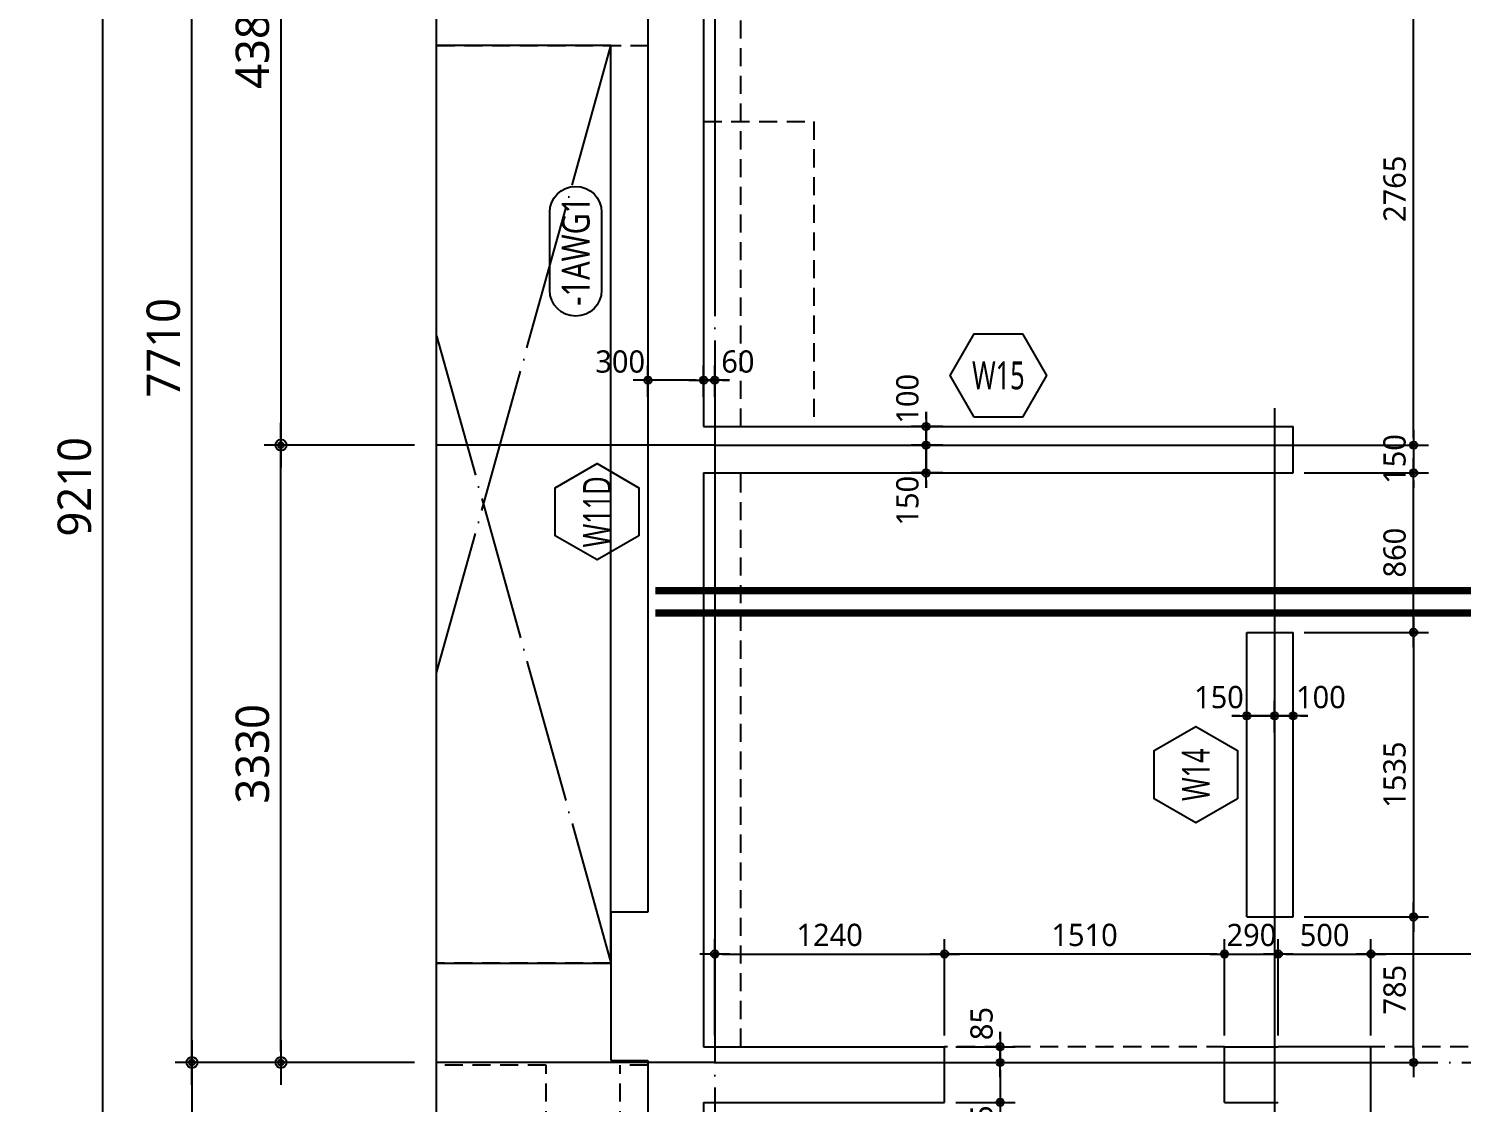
# Model space of a CAD drawing. Header units: millimetres. Extents: x 350420 to 672135, y -312840 to -44390.
# Drawn here: x 563129 to 570857, y -65625 to -59834 of the extents above; entities that cross this region are included whole.
import ezdxf
from ezdxf.enums import TextEntityAlignment as Align
from ezdxf.xclip import XClip

# ---------------------------------------------------------------- set-up
doc = ezdxf.new("R2010")
doc.units = ezdxf.units.MM
doc.header["$LTSCALE"] = 65
doc.header["$XCLIPFRAME"] = 0
for name, pattern in [('CEN', [62, 60, -1, 0, -1]), ('HID2', [7.5, 6, -1.5]), ('XS-지하주차장$0$CEN', [62, 60, -1, 0, -1]), ('XS-지하주차장$0$DDOT', [14, 12, -1, 0, -1]), ('XS-지하주차장$0$HID', [2.3, 1.5, -0.8])]:
    doc.linetypes.add(name, pattern=pattern)
doc.layers.get('Defpoints').update_dxf_attribs({"color": 145})
for name, color, linetype in [('BAR-B', 2, 'HID2'), ('BAR-T', 2, 'Continuous'), ('CEN', 1, 'CEN'), ('DIM', 7, 'Continuous'), ('M', 7, 'Continuous'), ('NAME-B', 6, 'Continuous'), ('NAME-W', 4, 'Continuous'), ('XS-지하주차장$0$AWG', 5, 'XS-지하주차장$0$HID'), ('XS-지하주차장$0$B', 9, 'XS-지하주차장$0$HID'), ('XS-지하주차장$0$CEN', 1, 'XS-지하주차장$0$CEN'), ('XS-지하주차장$0$COL', 2, 'Continuous'), ('XS-지하주차장$0$DA', 7, 'XS-지하주차장$0$HID'), ('XS-지하주차장$0$G', 4, 'XS-지하주차장$0$HID'), ('XS-지하주차장$0$OPEN', 9, 'XS-지하주차장$0$DDOT'), ('XS-지하주차장$0$W1', 2, 'Continuous'), ('XS-지하주차장$0$W1-H', 11, 'XS-지하주차장$0$HID')]:
    doc.layers.add(name, color=color, linetype=linetype)
doc.layers.add('DEFPOINT', color=144, linetype='Continuous', plot=False)
doc.layers.add('XS-지하주차장$0$PD', color=145, linetype='XS-지하주차장$0$HID', plot=False)
doc.styles.add('맑은고딕', font='malgun.ttf')
doc.dimstyles.new('DIM_40', dxfattribs={"dimscale": 40, "dimtxt": 3, "dimasz": 1, "dimexe": 2, "dimexo": 1.5, "dimgap": 1, "dimtad": 1, "dimdec": 0, "dimzin": 0, "dimdsep": 46, "dimtxsty": '맑은고딕', "dimblk1": 'DIMDOT', "dimblk2": 'DIMDOT', "dimsah": 1, "dimcen": 0.09, "dimdle": 2, "dimclrd": 7, "dimclre": 7, "dimclrt": 6, "dimadec": 0, "dimazin": 0, "dimtfac": 1, "dimtdec": 0, "dimtix": 1, "dimtmove": 2, "dimatfit": 3, "dimldrblk": 'DIMDOT', "dimfxl": 0, "dimtolj": 1, "dimtzin": 0, "dimarcsym": 0})
doc.dimstyles.new('DIM_60', dxfattribs={"dimscale": 60, "dimtxt": 3, "dimasz": 1, "dimexe": 1.5, "dimexo": 2, "dimgap": 1, "dimtad": 1, "dimdec": 0, "dimzin": 0, "dimdsep": 46, "dimtxsty": '맑은고딕', "dimblk1": 'DIMDOT', "dimblk2": 'DIMDOT', "dimsah": 1, "dimcen": 0.09, "dimdle": 2, "dimclrd": 7, "dimclre": 7, "dimclrt": 3, "dimadec": 0, "dimazin": 0, "dimtfac": 1, "dimtdec": 0, "dimtix": 1, "dimtmove": 2, "dimatfit": 3, "dimldrblk": 'DIMDOT', "dimfxl": 0, "dimtolj": 1, "dimtzin": 0, "dimarcsym": 0})

# ---------------------------------------------------------------- blocks, each defined once
blk = doc.blocks.new('XS-지하주차장$0$B1-6')
at = {"layer": 'XS-지하주차장$0$CEN'}
for p, q in [((34560, 360), (34560, 7100)), ((31230, 360), (31230, 3570)), ((31030, 3380), (36060, 3380)), ((26635, 360), (36060, 360))]:
    blk.add_line(p, q, dxfattribs=at)
at = {"layer": 'XS-지하주차장$0$PD'}
for p, q in [((29485, 895), (31130, 895)), ((29485, 300), (29485, 895))]:
    blk.add_line(p, q, dxfattribs=at)
at = {"layer": 'XS-지하주차장$0$W1'}
for p, q in [((31130, 300), (31130, 3480)), ((31380, 3480), (31130, 3480)), ((31380, 300), (31380, 3480)), ((33775, 3480), (32240, 3480)), ((32240, 3230), (32240, 3480)), ((33775, 3230), (33775, 3480)), ((34475, 3110), (34475, 3400)), ((34775, 3110), (34775, 3400)), ((33775, 3230), (32240, 3230)), ((34775, 3110), (34475, 3110)), ((34775, 1600), (34475, 1600)), ((34475, 300), (34475, 1600)), ((34775, 300), (34775, 1600)), ((26935, 300), (31130, 300)), ((31380, 300), (34475, 300)), ((34775, 300), (36060, 300)), ((26635, 0), (33750, 0)), ((34550, 0), (36060, 0))]:
    blk.add_line(p, q, dxfattribs=at)
blk = doc.blocks.new('XS-지하주차장$0$B2-W')
at = {"layer": 'XS-지하주차장$0$W1-H'}
for p, q in [((105100, 73125), (105100, 66010)), ((105400, 72825), (105400, 68630)), ((105400, 68630), (108580, 68630)), ((108580, 68380), (108580, 68630)), ((105400, 68380), (108580, 68380)), ((105400, 68380), (105400, 65285)), ((108330, 65985), (108330, 67520)), ((108330, 67520), (108580, 67520)), ((108580, 65985), (108580, 67520)), ((105100, 66010), (104900, 66010)), ((104900, 66010), (104900, 65210)), ((108330, 65985), (108580, 65985)), ((105400, 65285), (106700, 65285)), ((106700, 64985), (106700, 65285)), ((108210, 65285), (108500, 65285)), ((108210, 64985), (108210, 65285)), ((109000, 65285), (108500, 65285)), ((109000, 64485), (109000, 65285)), ((104900, 65210), (105100, 65210)), ((105100, 65210), (105100, 63700)), ((105400, 64985), (106700, 64985)), ((105400, 64985), (105400, 63700)), ((108210, 64985), (108500, 64985))]:
    blk.add_line(p, q, dxfattribs=at)
blk = doc.blocks.new('XS-지하주차장')
at = {"layer": 'XS-지하주차장$0$AWG'}
for p, q in [((645110, 137820), (645110, 144115)), ((645110, 134475), (645110, 137570)), ((647720, 134475), (646210, 134475)), ((650230, 134475), (648510, 134475))]:
    blk.add_line(p, q, dxfattribs=at)
at = {"layer": 'XS-지하주차장$0$B'}
for p, q in [((643035, 139875), (644610, 139875)), ((644060, 126825), (644060, 134375)), ((644460, 126825), (644460, 134375))]:
    blk.add_line(p, q, dxfattribs=at)
at = {"layer": 'XS-지하주차장$0$COL'}
for p, q in [((644610, 135200), (644410, 135200)), ((644410, 135200), (644410, 134400)), ((648510, 134475), (648010, 134475)), ((648510, 133675), (648510, 134475)), ((644410, 134400), (644610, 134400))]:
    blk.add_line(p, q, dxfattribs=at)
at = {"layer": 'XS-지하주차장$0$DA', "linetype": 'Continuous'}
blk.add_lwpolyline([(644410, 139875), (643035, 139875), (643035, 134925), (644410, 134925), (644410, 139875)], dxfattribs=at)
at = {"layer": 'XS-지하주차장$0$G'}
for p, q in [((644410, 134925), (640110, 134925)), ((644060, 134375), (640111.4, 134375)), ((644610, 134375), (644460, 134375))]:
    blk.add_line(p, q, dxfattribs=at)
at = {"layer": 'XS-지하주차장$0$OPEN'}
for points in [[(643035, 134925), (644410, 139875)], [(643035, 139875), (644410, 134925)]]:
    blk.add_lwpolyline(points, dxfattribs=at)
at = {"layer": 'XS-지하주차장$0$W1', "rotation": 270}
blk.add_blockref('XS-지하주차장$0$B1-6', (644610, 168950), dxfattribs=at)
at = {"layer": 'XS-지하주차장$0$W1-H'}
blk.add_blockref('XS-지하주차장$0$B2-W', (539510, 69190), dxfattribs=at)
blk = doc.blocks.new('DIMDOT')
at = {"layer": 'DIM', "linetype": 'Continuous'}
blk.add_line((-2, 0), (2, 0), dxfattribs=at)
for radius in [0.5, 0.25]:
    blk.add_circle((0, 0), radius, dxfattribs=at)
blk = doc.blocks.new('*D601')
at = {"layer": 'Defpoints', "color": 0, "linetype": 'Continuous', "transparency": 16777216}
for p in [(563530, -57700), (565330, -57700), (565330, -66910)]:
    blk.add_point(p, dxfattribs=at)
at = {"layer": 'DIM', "color": 7, "linetype": 'Continuous', "lineweight": -2, "transparency": 16777216}
for p, q in [((565210, -57700), (563440, -57700)), ((563530, -66850), (563530, -57760)), ((565210, -66910), (563440, -66910))]:
    blk.add_line(p, q, dxfattribs=at)
at = {"layer": 'DIM', "color": 7, "linetype": 'Continuous', "lineweight": -2, "transparency": 16777216, "xscale": 60, "yscale": 60, "zscale": 60}
for p, rotation in [((563530, -57700), 90), ((563530, -66910), 270)]:
    blk.add_blockref('DIMDOT', p, dxfattribs=dict(at, rotation=rotation))
at = {"layer": 'DIM', "color": 3, "linetype": 'Continuous', "transparency": 16777216, "insert": (563376.5, -62305), "char_height": 180, "attachment_point": 5, "rotation": 90, "style": '맑은고딕'}
blk.add_mtext('\\A1;9210', dxfattribs=at)
blk = doc.blocks.new('*D602')
at = {"layer": 'Defpoints', "color": 0, "linetype": 'Continuous', "transparency": 16777216}
for p in [(564010, -57700), (565330, -57700), (565330, -65410)]:
    blk.add_point(p, dxfattribs=at)
at = {"layer": 'DIM', "color": 7, "linetype": 'Continuous', "lineweight": -2, "transparency": 16777216}
for p, q in [((565210, -57700), (563920, -57700)), ((564010, -65350), (564010, -57760)), ((565210, -65410), (563920, -65410))]:
    blk.add_line(p, q, dxfattribs=at)
at = {"layer": 'DIM', "color": 7, "linetype": 'Continuous', "lineweight": -2, "transparency": 16777216, "xscale": 60, "yscale": 60, "zscale": 60}
for p, rotation in [((564010, -57700), 90), ((564010, -65410), 270)]:
    blk.add_blockref('DIMDOT', p, dxfattribs=dict(at, rotation=rotation))
at = {"layer": 'DIM', "color": 3, "linetype": 'Continuous', "transparency": 16777216, "insert": (563856.5, -61555), "char_height": 180, "attachment_point": 5, "rotation": 90, "style": '맑은고딕'}
blk.add_mtext('\\A1;7710', dxfattribs=at)
blk = doc.blocks.new('*D603')
at = {"layer": 'Defpoints', "color": 0, "linetype": 'Continuous', "transparency": 16777216}
for p in [(565330, -65410), (564010, -66910), (565330, -66910)]:
    blk.add_point(p, dxfattribs=at)
at = {"layer": 'DIM', "color": 7, "linetype": 'Continuous', "lineweight": -2, "transparency": 16777216}
for p, q in [((565210, -65410), (563920, -65410)), ((564010, -65470), (564010, -66850)), ((565210, -66910), (563920, -66910))]:
    blk.add_line(p, q, dxfattribs=at)
at = {"layer": 'DIM', "color": 7, "linetype": 'Continuous', "lineweight": -2, "transparency": 16777216, "xscale": 60, "yscale": 60, "zscale": 60}
for p, rotation in [((564010, -65410), 90), ((564010, -66910), 270)]:
    blk.add_blockref('DIMDOT', p, dxfattribs=dict(at, rotation=rotation))
at = {"layer": 'DIM', "color": 3, "linetype": 'Continuous', "transparency": 16777216, "insert": (563856.5, -66160), "char_height": 180, "attachment_point": 5, "rotation": 90, "style": '맑은고딕'}
blk.add_mtext('\\A1;1500', dxfattribs=at)
blk = doc.blocks.new('*D604')
at = {"layer": 'Defpoints', "color": 0, "linetype": 'Continuous', "transparency": 16777216}
for p in [(564490, -62080), (565330, -62080), (565330, -65410)]:
    blk.add_point(p, dxfattribs=at)
at = {"layer": 'DIM', "color": 7, "linetype": 'Continuous', "lineweight": -2, "transparency": 16777216}
for p, q in [((565210, -62080), (564400, -62080)), ((564490, -65350), (564490, -62140)), ((565210, -65410), (564400, -65410))]:
    blk.add_line(p, q, dxfattribs=at)
at = {"layer": 'DIM', "color": 7, "linetype": 'Continuous', "lineweight": -2, "transparency": 16777216, "xscale": 60, "yscale": 60, "zscale": 60}
for p, rotation in [((564490, -62080), 90), ((564490, -65410), 270)]:
    blk.add_blockref('DIMDOT', p, dxfattribs=dict(at, rotation=rotation))
at = {"layer": 'DIM', "color": 3, "linetype": 'Continuous', "transparency": 16777216, "insert": (564337, -63745), "char_height": 180, "attachment_point": 5, "rotation": 90, "style": '맑은고딕'}
blk.add_mtext('\\A1;3330', dxfattribs=at)
blk = doc.blocks.new('*D605')
at = {"layer": 'Defpoints', "color": 0, "linetype": 'Continuous', "transparency": 16777216}
for p in [(565330, -57700), (564490, -62080), (565330, -62080)]:
    blk.add_point(p, dxfattribs=at)
at = {"layer": 'DIM', "color": 7, "linetype": 'Continuous', "lineweight": -2, "transparency": 16777216}
for p, q in [((565210, -57700), (564400, -57700)), ((564490, -57760), (564490, -62020)), ((565210, -62080), (564400, -62080))]:
    blk.add_line(p, q, dxfattribs=at)
at = {"layer": 'DIM', "color": 7, "linetype": 'Continuous', "lineweight": -2, "transparency": 16777216, "xscale": 60, "yscale": 60, "zscale": 60}
for p, rotation in [((564490, -57700), 90), ((564490, -62080), 270)]:
    blk.add_blockref('DIMDOT', p, dxfattribs=dict(at, rotation=rotation))
at = {"layer": 'DIM', "color": 3, "linetype": 'Continuous', "transparency": 16777216, "insert": (564337, -59890), "char_height": 180, "attachment_point": 5, "rotation": 90, "style": '맑은고딕'}
blk.add_mtext('\\A1;4380', dxfattribs=at)
blk = doc.blocks.new('*D655')
at = {"layer": 'Defpoints', "color": 0, "linetype": 'Continuous', "transparency": 16777216}
for p in [(569950, -62230), (570600, -62230), (569950, -63090)]:
    blk.add_point(p, dxfattribs=at)
at = {"layer": 'DIM', "color": 7, "linetype": 'Continuous', "lineweight": -2, "transparency": 16777216}
for p, q in [((570010, -62230), (570680, -62230)), ((570600, -63050), (570600, -62270)), ((570010, -63090), (570680, -63090))]:
    blk.add_line(p, q, dxfattribs=at)
at = {"layer": 'DIM', "color": 7, "linetype": 'Continuous', "lineweight": -2, "transparency": 16777216, "xscale": 40, "yscale": 40, "zscale": 40}
for p, rotation in [((570600, -62230), 90), ((570600, -63090), 270)]:
    blk.add_blockref('DIMDOT', p, dxfattribs=dict(at, rotation=rotation))
at = {"layer": 'DIM', "color": 6, "linetype": 'Continuous', "transparency": 16777216, "insert": (570498, -62660), "char_height": 120, "attachment_point": 5, "rotation": 90, "style": '맑은고딕'}
blk.add_mtext('\\A1;860', dxfattribs=at)
blk = doc.blocks.new('*D656')
at = {"layer": 'Defpoints', "color": 0, "linetype": 'Continuous', "transparency": 16777216}
for p in [(569950, -63090), (569950, -64625), (570600, -64625)]:
    blk.add_point(p, dxfattribs=at)
at = {"layer": 'DIM', "color": 7, "linetype": 'Continuous', "lineweight": -2, "transparency": 16777216}
for p, q in [((570010, -63090), (570680, -63090)), ((570600, -63130), (570600, -64585)), ((570010, -64625), (570680, -64625))]:
    blk.add_line(p, q, dxfattribs=at)
at = {"layer": 'DIM', "color": 7, "linetype": 'Continuous', "lineweight": -2, "transparency": 16777216, "xscale": 40, "yscale": 40, "zscale": 40}
for p, rotation in [((570600, -63090), 90), ((570600, -64625), 270)]:
    blk.add_blockref('DIMDOT', p, dxfattribs=dict(at, rotation=rotation))
at = {"layer": 'DIM', "color": 6, "linetype": 'Continuous', "transparency": 16777216, "insert": (570497.6, -63857.5), "char_height": 120, "attachment_point": 5, "rotation": 90, "style": '맑은고딕'}
blk.add_mtext('\\A1;1535', dxfattribs=at)
blk = doc.blocks.new('*D657')
at = {"layer": 'Defpoints', "color": 0, "linetype": 'Continuous', "transparency": 16777216}
for p in [(569950, -62080), (569950, -62230), (570600, -62230)]:
    blk.add_point(p, dxfattribs=at)
at = {"layer": 'DIM', "color": 7, "linetype": 'Continuous', "lineweight": -2, "transparency": 16777216}
for p, q in [((570600, -62040), (570600, -62000)), ((570010, -62080), (570680, -62080)), ((570600, -62080), (570600, -62230)), ((570010, -62230), (570680, -62230)), ((570600, -62270), (570600, -62310))]:
    blk.add_line(p, q, dxfattribs=at)
at = {"layer": 'DIM', "color": 7, "linetype": 'Continuous', "lineweight": -2, "transparency": 16777216, "xscale": 40, "yscale": 40, "zscale": 40}
for p, rotation in [((570600, -62080), 270), ((570600, -62230), 90)]:
    blk.add_blockref('DIMDOT', p, dxfattribs=dict(at, rotation=rotation))
at = {"layer": 'DIM', "color": 6, "linetype": 'Continuous', "transparency": 16777216, "insert": (570497.6, -62155), "char_height": 120, "attachment_point": 5, "rotation": 90, "style": '맑은고딕'}
blk.add_mtext('\\A1;150', dxfattribs=at)
blk = doc.blocks.new('*D660')
at = {"layer": 'Defpoints', "color": 0, "linetype": 'Continuous', "transparency": 16777216}
for p in [(569950, -59315), (570600, -59315), (569950, -62080)]:
    blk.add_point(p, dxfattribs=at)
at = {"layer": 'DIM', "color": 7, "linetype": 'Continuous', "lineweight": -2, "transparency": 16777216}
for p, q in [((570010, -59315), (570680, -59315)), ((570600, -62040), (570600, -59355)), ((570010, -62080), (570680, -62080))]:
    blk.add_line(p, q, dxfattribs=at)
at = {"layer": 'DIM', "color": 7, "linetype": 'Continuous', "lineweight": -2, "transparency": 16777216, "xscale": 40, "yscale": 40, "zscale": 40}
for p, rotation in [((570600, -59315), 90), ((570600, -62080), 270)]:
    blk.add_blockref('DIMDOT', p, dxfattribs=dict(at, rotation=rotation))
at = {"layer": 'DIM', "color": 6, "linetype": 'Continuous', "transparency": 16777216, "insert": (570498, -60697.5), "char_height": 120, "attachment_point": 5, "rotation": 90, "style": '맑은고딕'}
blk.add_mtext('\\A1;2765', dxfattribs=at)
blk = doc.blocks.new('*D667')
at = {"layer": 'Defpoints', "color": 0, "linetype": 'Continuous', "transparency": 16777216}
for p in [(569950, -63540), (569850, -63690), (569950, -63690)]:
    blk.add_point(p, dxfattribs=at)
at = {"layer": 'DIM', "color": 7, "linetype": 'Continuous', "lineweight": -2, "transparency": 16777216}
for p, q in [((569850, -63630), (569850, -63460)), ((569950, -63630), (569950, -63460)), ((569810, -63540), (569770, -63540)), ((569850, -63540), (569950, -63540)), ((569990, -63540), (570030, -63540))]:
    blk.add_line(p, q, dxfattribs=at)
at = {"layer": 'DIM', "color": 7, "linetype": 'Continuous', "lineweight": -2, "transparency": 16777216, "xscale": 40, "yscale": 40, "zscale": 40}
blk.add_blockref('DIMDOT', (569850, -63540), dxfattribs=at)
at = {"layer": 'DIM', "color": 7, "linetype": 'Continuous', "lineweight": -2, "transparency": 16777216, "xscale": 40, "yscale": 40, "zscale": 40, "rotation": 180}
blk.add_blockref('DIMDOT', (569950, -63540), dxfattribs=at)
at = {"layer": 'DIM', "color": 6, "linetype": 'Continuous', "transparency": 16777216, "insert": (570100, -63439.9), "char_height": 120, "attachment_point": 5, "style": '맑은고딕'}
blk.add_mtext('\\A1;100', dxfattribs=at)
blk = doc.blocks.new('*D668')
at = {"layer": 'Defpoints', "color": 0, "linetype": 'Continuous', "transparency": 16777216}
for p in [(569700, -63540), (569700, -63690), (569850, -63690)]:
    blk.add_point(p, dxfattribs=at)
at = {"layer": 'DIM', "color": 7, "linetype": 'Continuous', "lineweight": -2, "transparency": 16777216}
for p, q in [((569700, -63630), (569700, -63460)), ((569850, -63630), (569850, -63460)), ((569660, -63540), (569620, -63540)), ((569850, -63540), (569700, -63540)), ((569890, -63540), (569930, -63540))]:
    blk.add_line(p, q, dxfattribs=at)
at = {"layer": 'DIM', "color": 7, "linetype": 'Continuous', "lineweight": -2, "transparency": 16777216, "xscale": 40, "yscale": 40, "zscale": 40}
blk.add_blockref('DIMDOT', (569700, -63540), dxfattribs=at)
at = {"layer": 'DIM', "color": 7, "linetype": 'Continuous', "lineweight": -2, "transparency": 16777216, "xscale": 40, "yscale": 40, "zscale": 40, "rotation": 180}
blk.add_blockref('DIMDOT', (569850, -63540), dxfattribs=at)
at = {"layer": 'DIM', "color": 6, "linetype": 'Continuous', "transparency": 16777216, "insert": (569550, -63439.9), "char_height": 120, "attachment_point": 5, "style": '맑은고딕'}
blk.add_mtext('\\A1;150', dxfattribs=at)
blk = doc.blocks.new('*D701')
at = {"layer": 'Defpoints', "color": 0, "linetype": 'Continuous', "transparency": 16777216}
for p in [(566470, -61730), (566470, -61880), (566770, -61880)]:
    blk.add_point(p, dxfattribs=at)
at = {"layer": 'DIM', "color": 7, "linetype": 'Continuous', "lineweight": -2, "transparency": 16777216}
for p, q in [((566470, -61820), (566470, -61650)), ((566770, -61820), (566770, -61650)), ((566730, -61730), (566510, -61730))]:
    blk.add_line(p, q, dxfattribs=at)
at = {"layer": 'DIM', "color": 7, "linetype": 'Continuous', "lineweight": -2, "transparency": 16777216, "xscale": 40, "yscale": 40, "zscale": 40, "rotation": 180}
blk.add_blockref('DIMDOT', (566470, -61730), dxfattribs=at)
at = {"layer": 'DIM', "color": 7, "linetype": 'Continuous', "lineweight": -2, "transparency": 16777216, "xscale": 40, "yscale": 40, "zscale": 40}
blk.add_blockref('DIMDOT', (566770, -61730), dxfattribs=at)
at = {"layer": 'DIM', "color": 6, "linetype": 'Continuous', "transparency": 16777216, "insert": (566320, -61629.9), "char_height": 120, "attachment_point": 5, "style": '맑은고딕'}
blk.add_mtext('\\A1;300', dxfattribs=at)
blk = doc.blocks.new('*D702')
at = {"layer": 'Defpoints', "color": 0, "linetype": 'Continuous', "transparency": 16777216}
for p in [(566830, -61730), (566770, -61880), (566830, -61880)]:
    blk.add_point(p, dxfattribs=at)
at = {"layer": 'DIM', "color": 7, "linetype": 'Continuous', "lineweight": -2, "transparency": 16777216}
for p, q in [((566770, -61820), (566770, -61650)), ((566830, -61820), (566830, -61650)), ((566730, -61730), (566690, -61730)), ((566770, -61730), (566830, -61730)), ((566870, -61730), (566910, -61730))]:
    blk.add_line(p, q, dxfattribs=at)
at = {"layer": 'DIM', "color": 7, "linetype": 'Continuous', "lineweight": -2, "transparency": 16777216, "xscale": 40, "yscale": 40, "zscale": 40}
blk.add_blockref('DIMDOT', (566770, -61730), dxfattribs=at)
at = {"layer": 'DIM', "color": 7, "linetype": 'Continuous', "lineweight": -2, "transparency": 16777216, "xscale": 40, "yscale": 40, "zscale": 40, "rotation": 180}
blk.add_blockref('DIMDOT', (566830, -61730), dxfattribs=at)
at = {"layer": 'DIM', "color": 6, "linetype": 'Continuous', "transparency": 16777216, "insert": (566955, -61629.9), "char_height": 120, "attachment_point": 5, "style": '맑은고딕'}
blk.add_mtext('\\A1;60', dxfattribs=at)
blk = doc.blocks.new('*D717')
at = {"layer": 'Defpoints', "color": 0, "linetype": 'Continuous', "transparency": 16777216}
for p in [(567970, -61980), (568120, -61980), (568120, -62080)]:
    blk.add_point(p, dxfattribs=at)
at = {"layer": 'DIM', "color": 7, "linetype": 'Continuous', "lineweight": -2, "transparency": 16777216}
for p, q in [((567970, -61940), (567970, -61900)), ((568060, -61980), (567890, -61980)), ((567970, -62080), (567970, -61980)), ((568060, -62080), (567890, -62080)), ((567970, -62120), (567970, -62160))]:
    blk.add_line(p, q, dxfattribs=at)
at = {"layer": 'DIM', "color": 7, "linetype": 'Continuous', "lineweight": -2, "transparency": 16777216, "xscale": 40, "yscale": 40, "zscale": 40}
for p, rotation in [((567970, -61980), 270), ((567970, -62080), 90)]:
    blk.add_blockref('DIMDOT', p, dxfattribs=dict(at, rotation=rotation))
at = {"layer": 'DIM', "color": 6, "linetype": 'Continuous', "transparency": 16777216, "insert": (567869.9, -61830), "char_height": 120, "attachment_point": 5, "rotation": 90, "style": '맑은고딕'}
blk.add_mtext('\\A1;100', dxfattribs=at)
blk = doc.blocks.new('*D718')
at = {"layer": 'Defpoints', "color": 0, "linetype": 'Continuous', "transparency": 16777216}
for p in [(568120, -62080), (567970, -62230), (568120, -62230)]:
    blk.add_point(p, dxfattribs=at)
at = {"layer": 'DIM', "color": 7, "linetype": 'Continuous', "lineweight": -2, "transparency": 16777216}
for p, q in [((567970, -62040), (567970, -62000)), ((568060, -62080), (567890, -62080)), ((567970, -62080), (567970, -62230)), ((568060, -62230), (567890, -62230)), ((567970, -62270), (567970, -62310))]:
    blk.add_line(p, q, dxfattribs=at)
at = {"layer": 'DIM', "color": 7, "linetype": 'Continuous', "lineweight": -2, "transparency": 16777216, "xscale": 40, "yscale": 40, "zscale": 40}
for p, rotation in [((567970, -62080), 270), ((567970, -62230), 90)]:
    blk.add_blockref('DIMDOT', p, dxfattribs=dict(at, rotation=rotation))
at = {"layer": 'DIM', "color": 6, "linetype": 'Continuous', "transparency": 16777216, "insert": (567869.9, -62380), "char_height": 120, "attachment_point": 5, "rotation": 90, "style": '맑은고딕'}
blk.add_mtext('\\A1;150', dxfattribs=at)
blk = doc.blocks.new('*D821')
at = {"layer": 'Defpoints', "color": 0, "linetype": 'Continuous', "transparency": 16777216}
for p in [(570370, -64825), (570370, -65325), (572090, -65325)]:
    blk.add_point(p, dxfattribs=at)
at = {"layer": 'DIM', "color": 7, "linetype": 'Continuous', "lineweight": -2, "transparency": 16777216}
for p, q in [((570370, -65265), (570370, -64745)), ((572090, -65265), (572090, -64745)), ((572050, -64825), (570410, -64825))]:
    blk.add_line(p, q, dxfattribs=at)
at = {"layer": 'DIM', "color": 7, "linetype": 'Continuous', "lineweight": -2, "transparency": 16777216, "xscale": 40, "yscale": 40, "zscale": 40, "rotation": 180}
blk.add_blockref('DIMDOT', (570370, -64825), dxfattribs=at)
at = {"layer": 'DIM', "color": 7, "linetype": 'Continuous', "lineweight": -2, "transparency": 16777216, "xscale": 40, "yscale": 40, "zscale": 40}
blk.add_blockref('DIMDOT', (572090, -64825), dxfattribs=at)
at = {"layer": 'DIM', "color": 6, "linetype": 'Continuous', "transparency": 16777216, "insert": (571230, -64722.6), "char_height": 120, "attachment_point": 5, "style": '맑은고딕'}
blk.add_mtext('\\A1;1720', dxfattribs=at)
blk = doc.blocks.new('*D822')
at = {"layer": 'Defpoints', "color": 0, "linetype": 'Continuous', "transparency": 16777216}
for p in [(569870, -64825), (569580, -65325), (569870, -65325)]:
    blk.add_point(p, dxfattribs=at)
at = {"layer": 'DIM', "color": 7, "linetype": 'Continuous', "lineweight": -2, "transparency": 16777216}
for p, q in [((569580, -65265), (569580, -64745)), ((569870, -65265), (569870, -64745)), ((569540, -64825), (569500, -64825)), ((569580, -64825), (569870, -64825)), ((569910, -64825), (569950, -64825))]:
    blk.add_line(p, q, dxfattribs=at)
at = {"layer": 'DIM', "color": 7, "linetype": 'Continuous', "lineweight": -2, "transparency": 16777216, "xscale": 40, "yscale": 40, "zscale": 40}
blk.add_blockref('DIMDOT', (569580, -64825), dxfattribs=at)
at = {"layer": 'DIM', "color": 7, "linetype": 'Continuous', "lineweight": -2, "transparency": 16777216, "xscale": 40, "yscale": 40, "zscale": 40, "rotation": 180}
blk.add_blockref('DIMDOT', (569870, -64825), dxfattribs=at)
at = {"layer": 'DIM', "color": 6, "linetype": 'Continuous', "transparency": 16777216, "insert": (569725, -64723), "char_height": 120, "attachment_point": 5, "style": '맑은고딕'}
blk.add_mtext('\\A1;290', dxfattribs=at)
blk = doc.blocks.new('*D823')
at = {"layer": 'Defpoints', "color": 0, "linetype": 'Continuous', "transparency": 16777216}
for p in [(568070, -64825), (568070, -65325), (569580, -65325)]:
    blk.add_point(p, dxfattribs=at)
at = {"layer": 'DIM', "color": 7, "linetype": 'Continuous', "lineweight": -2, "transparency": 16777216}
for p, q in [((568070, -65265), (568070, -64745)), ((569580, -65265), (569580, -64745)), ((569540, -64825), (568110, -64825))]:
    blk.add_line(p, q, dxfattribs=at)
at = {"layer": 'DIM', "color": 7, "linetype": 'Continuous', "lineweight": -2, "transparency": 16777216, "xscale": 40, "yscale": 40, "zscale": 40, "rotation": 180}
blk.add_blockref('DIMDOT', (568070, -64825), dxfattribs=at)
at = {"layer": 'DIM', "color": 7, "linetype": 'Continuous', "lineweight": -2, "transparency": 16777216, "xscale": 40, "yscale": 40, "zscale": 40}
blk.add_blockref('DIMDOT', (569580, -64825), dxfattribs=at)
at = {"layer": 'DIM', "color": 6, "linetype": 'Continuous', "transparency": 16777216, "insert": (568825, -64722.6), "char_height": 120, "attachment_point": 5, "style": '맑은고딕'}
blk.add_mtext('\\A1;1510', dxfattribs=at)
blk = doc.blocks.new('*D824')
at = {"layer": 'Defpoints', "color": 0, "linetype": 'Continuous', "transparency": 16777216}
for p in [(568070, -64825), (566830, -65325), (568070, -65325)]:
    blk.add_point(p, dxfattribs=at)
at = {"layer": 'DIM', "color": 7, "linetype": 'Continuous', "lineweight": -2, "transparency": 16777216}
for p, q in [((566830, -65265), (566830, -64745)), ((568070, -65265), (568070, -64745)), ((566870, -64825), (568030, -64825))]:
    blk.add_line(p, q, dxfattribs=at)
at = {"layer": 'DIM', "color": 7, "linetype": 'Continuous', "lineweight": -2, "transparency": 16777216, "xscale": 40, "yscale": 40, "zscale": 40, "rotation": 180}
blk.add_blockref('DIMDOT', (566830, -64825), dxfattribs=at)
at = {"layer": 'DIM', "color": 7, "linetype": 'Continuous', "lineweight": -2, "transparency": 16777216, "xscale": 40, "yscale": 40, "zscale": 40}
blk.add_blockref('DIMDOT', (568070, -64825), dxfattribs=at)
at = {"layer": 'DIM', "color": 6, "linetype": 'Continuous', "transparency": 16777216, "insert": (567450, -64722.6), "char_height": 120, "attachment_point": 5, "style": '맑은고딕'}
blk.add_mtext('\\A1;1240', dxfattribs=at)
blk = doc.blocks.new('*D827')
at = {"layer": 'Defpoints', "color": 0, "linetype": 'Continuous', "transparency": 16777216}
for p in [(568070, -65325), (568370, -65325), (568070, -65410)]:
    blk.add_point(p, dxfattribs=at)
at = {"layer": 'DIM', "color": 7, "linetype": 'Continuous', "lineweight": -2, "transparency": 16777216}
for p, q in [((568370, -65285), (568370, -65245)), ((568130, -65325), (568450, -65325)), ((568370, -65410), (568370, -65325)), ((568130, -65410), (568450, -65410)), ((568370, -65450), (568370, -65490))]:
    blk.add_line(p, q, dxfattribs=at)
at = {"layer": 'DIM', "color": 7, "linetype": 'Continuous', "lineweight": -2, "transparency": 16777216, "xscale": 40, "yscale": 40, "zscale": 40}
for p, rotation in [((568370, -65325), 270), ((568370, -65410), 90)]:
    blk.add_blockref('DIMDOT', p, dxfattribs=dict(at, rotation=rotation))
at = {"layer": 'DIM', "color": 6, "linetype": 'Continuous', "transparency": 16777216, "insert": (568269.9, -65200), "char_height": 120, "attachment_point": 5, "rotation": 90, "style": '맑은고딕'}
blk.add_mtext('\\A1;85', dxfattribs=at)
blk = doc.blocks.new('*D828')
at = {"layer": 'Defpoints', "color": 0, "linetype": 'Continuous', "transparency": 16777216}
for p in [(568070, -65410), (568070, -65625), (568370, -65625)]:
    blk.add_point(p, dxfattribs=at)
at = {"layer": 'DIM', "color": 7, "linetype": 'Continuous', "lineweight": -2, "transparency": 16777216}
for p, q in [((568130, -65410), (568450, -65410)), ((568370, -65450), (568370, -65585)), ((568130, -65625), (568450, -65625))]:
    blk.add_line(p, q, dxfattribs=at)
at = {"layer": 'DIM', "color": 7, "linetype": 'Continuous', "lineweight": -2, "transparency": 16777216, "xscale": 40, "yscale": 40, "zscale": 40}
for p, rotation in [((568370, -65410), 90), ((568370, -65625), 270)]:
    blk.add_blockref('DIMDOT', p, dxfattribs=dict(at, rotation=rotation))
at = {"layer": 'DIM', "color": 6, "linetype": 'Continuous', "transparency": 16777216, "insert": (568269.9, -65775), "char_height": 120, "attachment_point": 5, "rotation": 90, "style": '맑은고딕'}
blk.add_mtext('\\A1;215', dxfattribs=at)
blk = doc.blocks.new('*D835')
at = {"layer": 'Defpoints', "color": 0, "linetype": 'Continuous', "transparency": 16777216}
for p in [(569950, -64625), (570600, -64625), (569950, -65410)]:
    blk.add_point(p, dxfattribs=at)
at = {"layer": 'DIM', "color": 7, "linetype": 'Continuous', "lineweight": -2, "transparency": 16777216}
for p, q in [((570010, -64625), (570680, -64625)), ((570600, -65370), (570600, -64665)), ((570010, -65410), (570680, -65410))]:
    blk.add_line(p, q, dxfattribs=at)
at = {"layer": 'DIM', "color": 7, "linetype": 'Continuous', "lineweight": -2, "transparency": 16777216, "xscale": 40, "yscale": 40, "zscale": 40}
for p, rotation in [((570600, -64625), 90), ((570600, -65410), 270)]:
    blk.add_blockref('DIMDOT', p, dxfattribs=dict(at, rotation=rotation))
at = {"layer": 'DIM', "color": 6, "linetype": 'Continuous', "transparency": 16777216, "insert": (570498, -65017.5), "char_height": 120, "attachment_point": 5, "rotation": 90, "style": '맑은고딕'}
blk.add_mtext('\\A1;785', dxfattribs=at)
blk = doc.blocks.new('*D902')
at = {"layer": 'Defpoints', "color": 0, "linetype": 'Continuous', "transparency": 16777216}
for p in [(570370, -64825), (569870, -65325), (570370, -65325)]:
    blk.add_point(p, dxfattribs=at)
at = {"layer": 'DIM', "color": 7, "linetype": 'Continuous', "lineweight": -2, "transparency": 16777216}
for p, q in [((569870, -65265), (569870, -64745)), ((570370, -65265), (570370, -64745)), ((569910, -64825), (570330, -64825))]:
    blk.add_line(p, q, dxfattribs=at)
at = {"layer": 'DIM', "color": 7, "linetype": 'Continuous', "lineweight": -2, "transparency": 16777216, "xscale": 40, "yscale": 40, "zscale": 40, "rotation": 180}
blk.add_blockref('DIMDOT', (569870, -64825), dxfattribs=at)
at = {"layer": 'DIM', "color": 7, "linetype": 'Continuous', "lineweight": -2, "transparency": 16777216, "xscale": 40, "yscale": 40, "zscale": 40}
blk.add_blockref('DIMDOT', (570370, -64825), dxfattribs=at)
at = {"layer": 'DIM', "color": 6, "linetype": 'Continuous', "transparency": 16777216, "insert": (570120, -64723), "char_height": 120, "attachment_point": 5, "style": '맑은고딕'}
blk.add_mtext('\\A1;500', dxfattribs=at)

msp = doc.modelspace()

# ---------------------------------------------------------------- linework, layer by layer
at = {"layer": 'BAR-B', "const_width": 40}
msp.add_lwpolyline([(594110, -62985), (566510, -62985)], dxfattribs=at)
at = {"layer": 'BAR-T', "const_width": 40}
msp.add_lwpolyline([(594110, -62865), (566510, -62865)], dxfattribs=at)
at = {"layer": 'CEN'}
for p, q in [((566830, -62080), (565330, -62080)), ((566830, -65410), (565330, -65410))]:
    msp.add_line(p, q, dxfattribs=at)
at = {"layer": 'DEFPOINT'}
for points in [[(563530, -52845), (597090, -52845), (597090, -70410), (563530, -70410)], [(565330, -54345), (595290, -54345), (595290, -68910), (565330, -68910)]]:
    msp.add_lwpolyline(points, close=True, dxfattribs=at)
at = {"layer": 'M'}
msp.add_lwpolyline([(565940, -61244.3), (565940, -60824.3, -1), (566220, -60824.3), (566220, -61244.3, -1)], format="xyb", close=True, dxfattribs=at)
for points in [[(568230.1, -61930), (568100.2, -61705), (568230.1, -61480), (568489.9, -61480), (568619.8, -61705), (568489.9, -61930)], [(566420, -62569.7), (566195, -62699.6), (565970, -62569.7), (565970, -62309.9), (566195, -62180), (566420, -62309.9)], [(569650, -63987.4), (569425, -64117.3), (569200, -63987.4), (569200, -63727.6), (569425, -63597.7), (569650, -63727.6)]]:
    msp.add_lwpolyline(points, close=True, dxfattribs=at)

# ---------------------------------------------------------------- block references
ref = msp.add_blockref('XS-지하주차장', (-78140, -199800))
XClip(ref).set_block_clipping_path([(643469.9999999981, 130890.0000000019), (673429.9999999894, 145455.0000000002)])

# ---------------------------------------------------------------- texts
at = {"layer": 'NAME-B', "style": '맑은고딕', "width": 0.8}
msp.add_text('-1AWG1', height=150, rotation=90, dxfattribs=at).set_placement((566080, -61034.3), align=Align.MIDDLE)
at = {"layer": 'NAME-W', "style": '맑은고딕', "width": 0.7}
msp.add_text('W15', height=150, dxfattribs=at).set_placement((568360, -61705), align=Align.MIDDLE)
for s, p in [('W11D', (566195, -62439.8)), ('W14', (569425, -63857.5))]:
    msp.add_text(s, height=150, rotation=90, dxfattribs=at).set_placement(p, align=Align.MIDDLE)

# ---------------------------------------------------------------- dimensions: what is measured, and where the dimension line sits
at = {"layer": 'DIM', "linetype": 'Continuous'}
for base, p1, p2, angle, dimstyle, picture, middle in [((563530, -57700), (565330, -66910), (565330, -57700), 90, 'DIM_60', '*D601', (563376.5, -62305)), ((564010, -57700), (565330, -65410), (565330, -57700), 90, 'DIM_60', '*D602', (563856.5, -61555)), ((564490, -62080), (565330, -57700), (565330, -62080), 270, 'DIM_60', '*D605', (564337, -59890)), ((570600, -59315), (569950, -62080), (569950, -59315), 90, 'DIM_40', '*D660', (570498, -60697.5)), ((564490, -62080), (565330, -65410), (565330, -62080), 90, 'DIM_60', '*D604', (564337, -63745)), ((570600, -62230), (569950, -62080), (569950, -62230), 270, 'DIM_40', '*D657', (570497.6, -62155)), ((570600, -62230), (569950, -63090), (569950, -62230), 90, 'DIM_40', '*D655', (570498, -62660)), ((570600, -64625), (569950, -63090), (569950, -64625), 270, 'DIM_40', '*D656', (570497.6, -63857.5)), ((570600, -64625), (569950, -65410), (569950, -64625), 90, 'DIM_40', '*D835', (570498, -65017.5)), ((568070, -64825), (569580, -65325), (568070, -65325), 180, 'DIM_40', '*D823', (568825, -64722.6)), ((570370, -64825), (572090, -65325), (570370, -65325), 180, 'DIM_40', '*D821', (571230, -64722.6)), ((564010, -66910), (565330, -65410), (565330, -66910), 270, 'DIM_60', '*D603', (563856.5, -66160))]:
    dim = msp.add_linear_dim(base=base, p1=p1, p2=p2, angle=angle, dimstyle=dimstyle, dxfattribs=at)
    dim.commit()
    dim.dimension.update_dxf_attribs({"geometry": picture, "text_midpoint": middle})
for base, p1, p2, angle, picture, middle in [((566470, -61730), (566770, -61880), (566470, -61880), 180, '*D701', (566320, -61629.9)), ((567970, -61980), (568120, -62080), (568120, -61980), 90, '*D717', (567869.9, -61830)), ((567970, -62230), (568120, -62080), (568120, -62230), 270, '*D718', (567869.9, -62380)), ((569700, -63540), (569850, -63690), (569700, -63690), 180, '*D668', (569550, -63439.9)), ((568370, -65325), (568070, -65410), (568070, -65325), 90, '*D827', (568269.9, -65200)), ((568370, -65625), (568070, -65410), (568070, -65625), 270, '*D828', (568269.9, -65775))]:
    dim = msp.add_linear_dim(base=base, p1=p1, p2=p2, angle=angle, dimstyle='DIM_40', dxfattribs=at)
    dim.commit()
    dim.dimension.update_dxf_attribs({"geometry": picture, "text_midpoint": middle, "dimtype": 160})
for base, p1, p2, picture, middle in [((566830, -61730), (566770, -61880), (566830, -61880), '*D702', (566955, -61629.9)), ((569950, -63540), (569850, -63690), (569950, -63690), '*D667', (570100, -63439.9))]:
    dim = msp.add_linear_dim(base=base, p1=p1, p2=p2, dimstyle='DIM_40', dxfattribs=at)
    dim.commit()
    dim.dimension.update_dxf_attribs({"geometry": picture, "text_midpoint": middle, "dimtype": 160})
for base, p1, p2, picture, middle in [((568070, -64825), (566830, -65325), (568070, -65325), '*D824', (567450, -64722.6)), ((569870, -64825), (569580, -65325), (569870, -65325), '*D822', (569725, -64723)), ((570370, -64825), (569870, -65325), (570370, -65325), '*D902', (570120, -64723))]:
    dim = msp.add_linear_dim(base=base, p1=p1, p2=p2, dimstyle='DIM_40', dxfattribs=at)
    dim.commit()
    dim.dimension.update_dxf_attribs({"geometry": picture, "text_midpoint": middle})

doc.saveas('drawing.dxf')
